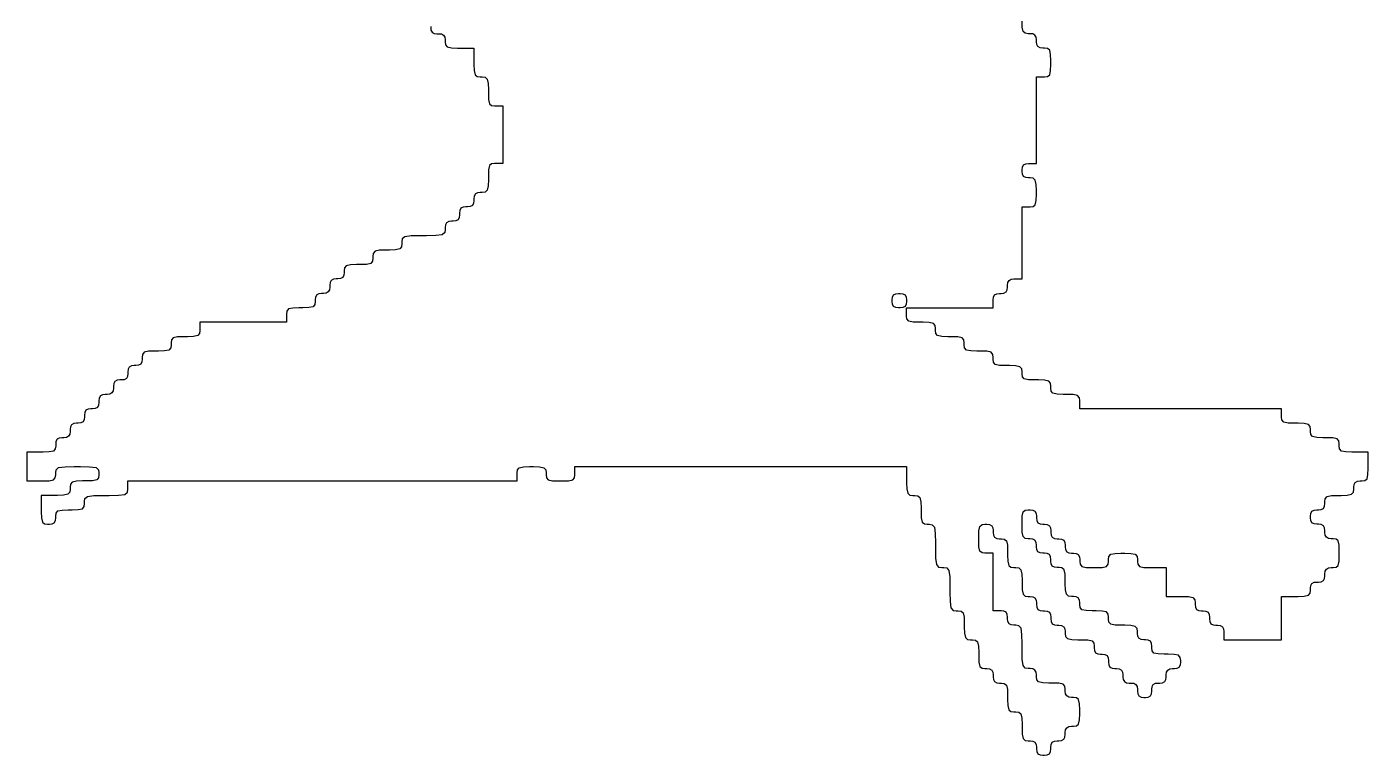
# Model space of a CAD drawing. Extents: x 0 to 164, y 0 to 178.
# Drawn here: x 0 to 164, y 0 to 89 of the extents above; entities that cross this region are included whole.
import ezdxf

# ---------------------------------------------------------------- set-up
doc = ezdxf.new("R2010")
doc.units = 0
doc.layers.get('0').update_dxf_attribs({"linetype": 'CONTINUOUS'})

msp = doc.modelspace()

# ---------------------------------------------------------------- linework, layer by layer
at = {"color": 0}
for p, q in [((49.3889, 89.0764), (49.3889, 88.9674)), ((49.3889, 88.9674), (49.4273, 88.6411)), ((49.4273, 88.6411), (49.5653, 88.3708)), ((121.732, 88.984), (121.708, 89.716)), ((121.845, 88.4548), (121.732, 88.984)), ((49.5653, 88.3708), (49.8355, 88.2329)), ((49.8355, 88.2329), (50.1618, 88.1944)), ((50.1618, 88.1944), (50.2708, 88.1944)), ((50.2708, 88.1944), (50.3798, 88.1944)), ((50.3798, 88.1944), (50.7062, 88.156)), ((50.7062, 88.156), (50.9764, 88.0181)), ((50.9764, 88.0181), (51.1143, 87.7478)), ((51.1143, 87.7478), (51.1528, 87.4215)), ((51.1528, 87.4215), (51.1528, 87.3125)), ((51.1528, 87.3125), (51.1528, 87.1926)), ((51.1528, 87.1926), (51.1941, 86.8331)), ((122.109, 88.2371), (121.845, 88.4548)), ((122.469, 88.1944), (122.109, 88.2371)), ((122.59, 88.1944), (122.469, 88.1944)), ((122.699, 88.1944), (122.59, 88.1944)), ((123.026, 88.156), (122.699, 88.1944)), ((123.296, 88.0181), (123.026, 88.156)), ((123.434, 87.7478), (123.296, 88.0181)), ((123.472, 87.4215), (123.434, 87.7478)), ((123.472, 87.3125), (123.472, 87.4215)), ((123.472, 87.2035), (123.472, 87.3125)), ((123.511, 86.8772), (123.472, 87.2035)), ((51.1941, 86.8331), (51.4117, 86.5685)), ((51.4117, 86.5685), (51.9409, 86.4553)), ((51.9409, 86.4553), (52.6729, 86.4306)), ((52.6729, 86.4306), (52.9167, 86.4306)), ((52.9167, 86.4306), (54.6806, 86.4306)), ((54.6806, 86.4306), (54.6806, 84.6667)), ((123.649, 86.6069), (123.511, 86.8772)), ((123.919, 86.469), (123.649, 86.6069)), ((124.245, 86.4306), (123.919, 86.469)), ((124.354, 86.4306), (124.245, 86.4306)), ((124.474, 86.4306), (124.354, 86.4306)), ((124.834, 86.3893), (124.474, 86.4306)), ((125.098, 86.1716), (124.834, 86.3893)), ((125.211, 85.6425), (125.098, 86.1716)), ((125.236, 84.9104), (125.211, 85.6425)), ((54.6806, 84.6667), (54.6806, 84.4243)), ((54.6806, 84.4243), (54.7038, 83.6923)), ((54.7038, 83.6923), (54.8171, 83.1631)), ((125.098, 83.1631), (125.211, 83.6923)), ((125.211, 83.6923), (125.236, 84.4243)), ((125.236, 84.6667), (125.236, 84.9104)), ((125.236, 84.4243), (125.236, 84.6667)), ((54.8171, 83.1631), (55.0817, 82.9455)), ((55.0817, 82.9455), (55.4411, 82.9028)), ((55.4411, 82.9028), (55.5625, 82.9028)), ((55.5625, 82.9028), (55.6824, 82.9028)), ((55.6824, 82.9028), (56.0419, 82.8615)), ((56.0419, 82.8615), (56.3065, 82.6438)), ((56.3065, 82.6438), (56.4197, 82.1147)), ((56.4197, 82.1147), (56.4444, 81.3827)), ((123.472, 72.3194), (123.472, 82.9028)), ((123.472, 82.9028), (124.354, 82.9028)), ((124.354, 82.9028), (124.474, 82.9028)), ((124.474, 82.9028), (124.834, 82.9455)), ((124.834, 82.9455), (125.098, 83.1631)), ((56.4444, 81.3827), (56.4444, 81.1389)), ((56.4444, 81.1389), (56.4444, 80.8965)), ((56.4444, 80.8965), (56.4677, 80.1645)), ((56.4677, 80.1645), (56.581, 79.6354)), ((56.581, 79.6354), (56.8456, 79.4177)), ((56.8456, 79.4177), (57.205, 79.375)), ((57.205, 79.375), (57.3264, 79.375)), ((57.3264, 79.375), (58.2083, 79.375)), ((58.2083, 79.375), (58.2083, 72.3194)), ((56.8456, 72.2782), (56.581, 72.0605)), ((57.205, 72.3194), (56.8456, 72.2782)), ((57.3264, 72.3194), (57.205, 72.3194)), ((58.2083, 72.3194), (57.3264, 72.3194)), ((121.885, 72.1431), (122.155, 72.281)), ((122.155, 72.281), (122.481, 72.3194)), ((122.481, 72.3194), (122.59, 72.3194)), ((122.59, 72.3194), (123.472, 72.3194)), ((56.4677, 71.5313), (56.4444, 70.7993)), ((56.4444, 70.7993), (56.4444, 70.5556)), ((56.4444, 70.5556), (56.4444, 70.3132)), ((56.581, 72.0605), (56.4677, 71.5313)), ((121.708, 71.5465), (121.747, 71.8728)), ((121.708, 71.4375), (121.708, 71.5465)), ((121.708, 71.3285), (121.708, 71.4375)), ((121.747, 71.0022), (121.708, 71.3285)), ((121.747, 71.8728), (121.885, 72.1431)), ((121.885, 70.7319), (121.747, 71.0022)), ((122.155, 70.594), (121.885, 70.7319)), ((122.481, 70.5556), (122.155, 70.594)), ((122.59, 70.5556), (122.481, 70.5556)), ((122.71, 70.5556), (122.59, 70.5556)), ((123.07, 70.5143), (122.71, 70.5556)), ((56.3065, 69.052), (56.0419, 68.8344)), ((56.4197, 69.5812), (56.3065, 69.052)), ((56.4444, 70.3132), (56.4197, 69.5812)), ((123.334, 70.2966), (123.07, 70.5143)), ((123.448, 69.7675), (123.334, 70.2966)), ((123.472, 69.0354), (123.448, 69.7675)), ((123.472, 68.7917), (123.472, 69.0354)), ((54.6421, 67.4744), (54.5042, 67.2042)), ((54.6806, 67.8007), (54.6421, 67.4744)), ((54.719, 68.345), (54.6806, 68.0187)), ((54.6806, 68.0187), (54.6806, 67.9097)), ((54.6806, 67.9097), (54.6806, 67.8007)), ((54.8569, 68.6153), (54.719, 68.345)), ((55.1272, 68.7532), (54.8569, 68.6153)), ((55.4535, 68.7917), (55.1272, 68.7532)), ((55.5625, 68.7917), (55.4535, 68.7917)), ((55.6824, 68.7917), (55.5625, 68.7917)), ((56.0419, 68.8344), (55.6824, 68.7917)), ((123.07, 67.0705), (123.334, 67.2881)), ((123.334, 67.2881), (123.448, 67.8173)), ((123.448, 67.8173), (123.472, 68.5493)), ((123.472, 68.5493), (123.472, 68.7917)), ((52.8782, 65.7105), (52.7403, 65.4403)), ((52.9167, 66.0368), (52.8782, 65.7105)), ((52.9551, 66.5812), (52.9167, 66.2548)), ((52.9167, 66.2548), (52.9167, 66.1458)), ((52.9167, 66.1458), (52.9167, 66.0368)), ((53.0931, 66.8514), (52.9551, 66.5812)), ((53.3633, 66.9893), (53.0931, 66.8514)), ((53.6896, 67.0278), (53.3633, 66.9893)), ((53.7986, 67.0278), (53.6896, 67.0278)), ((53.9076, 67.0278), (53.7986, 67.0278)), ((54.2339, 67.0662), (53.9076, 67.0278)), ((54.5042, 67.2042), (54.2339, 67.0662)), ((121.708, 58.2083), (121.708, 67.0278)), ((121.708, 67.0278), (122.59, 67.0278)), ((122.59, 67.0278), (122.71, 67.0278)), ((122.71, 67.0278), (123.07, 67.0705)), ((51.1528, 64.2592), (51.1006, 63.8874)), ((51.1912, 64.8173), (51.1528, 64.491)), ((51.1528, 64.491), (51.1528, 64.3819)), ((51.1528, 64.3819), (51.1528, 64.2592)), ((51.3292, 65.0875), (51.1912, 64.8173)), ((51.5994, 65.2254), (51.3292, 65.0875)), ((51.9257, 65.2639), (51.5994, 65.2254)), ((52.0347, 65.2639), (51.9257, 65.2639)), ((52.1437, 65.2639), (52.0347, 65.2639)), ((52.47, 65.3023), (52.1437, 65.2639)), ((52.7403, 65.4403), (52.47, 65.3023)), ((45.8611, 62.4981), (45.8184, 62.1386)), ((45.9123, 63.1141), (45.8611, 62.7422)), ((45.8611, 62.7422), (45.8611, 62.6181)), ((45.8611, 62.6181), (45.8611, 62.4981)), ((46.2181, 63.3772), (45.9123, 63.1141)), ((47.0062, 63.482), (46.2181, 63.3772)), ((48.1309, 63.5), (47.0062, 63.482)), ((48.5069, 63.5), (48.1309, 63.5)), ((48.8819, 63.5), (48.5069, 63.5)), ((50.0063, 63.5194), (48.8819, 63.5)), ((50.7944, 63.6242), (50.0063, 63.5194)), ((51.1006, 63.8874), (50.7944, 63.6242)), ((42.3333, 60.7342), (42.2906, 60.3747)), ((42.3746, 61.335), (42.3333, 60.9755)), ((42.3333, 60.9755), (42.3333, 60.8542)), ((42.3333, 60.8542), (42.3333, 60.7342)), ((42.5923, 61.5996), (42.3746, 61.335)), ((43.1214, 61.7128), (42.5923, 61.5996)), ((43.8535, 61.7361), (43.1214, 61.7128)), ((44.0972, 61.7361), (43.8535, 61.7361)), ((44.3399, 61.7361), (44.0972, 61.7361)), ((45.0716, 61.7608), (44.3399, 61.7361)), ((45.6008, 61.874), (45.0716, 61.7608)), ((45.8184, 62.1386), (45.6008, 61.874)), ((38.8468, 59.5711), (38.8056, 59.2116)), ((38.8056, 59.2116), (38.8056, 59.0903)), ((38.8056, 59.0903), (38.8056, 58.9813)), ((39.0645, 59.8357), (38.8468, 59.5711)), ((39.5937, 59.9489), (39.0645, 59.8357)), ((40.3257, 59.9722), (39.5937, 59.9489)), ((40.5694, 59.9722), (40.3257, 59.9722)), ((40.8122, 59.9722), (40.5694, 59.9722)), ((41.5438, 59.9969), (40.8122, 59.9722)), ((42.073, 60.1102), (41.5438, 59.9969)), ((42.2906, 60.3747), (42.073, 60.1102)), ((37.0801, 57.7617), (37.0417, 57.4354)), ((37.0417, 57.4354), (37.0417, 57.3264)), ((37.2181, 58.0319), (37.0801, 57.7617)), ((37.4883, 58.1699), (37.2181, 58.0319)), ((37.8146, 58.2083), (37.4883, 58.1699)), ((37.9236, 58.2083), (37.8146, 58.2083)), ((38.0326, 58.2083), (37.9236, 58.2083)), ((38.3589, 58.2468), (38.0326, 58.2083)), ((38.6292, 58.3847), (38.3589, 58.2468)), ((38.7671, 58.655), (38.6292, 58.3847)), ((38.8056, 58.9813), (38.7671, 58.655)), ((119.944, 57.4354), (119.983, 57.7617)), ((119.944, 57.3264), (119.944, 57.4354)), ((119.983, 57.7617), (120.121, 58.0319)), ((120.121, 58.0319), (120.391, 58.1699)), ((120.391, 58.1699), (120.717, 58.2083)), ((120.717, 58.2083), (120.826, 58.2083)), ((120.826, 58.2083), (121.708, 58.2083)), ((35.3162, 55.9978), (35.2778, 55.6715)), ((35.4542, 56.2681), (35.3162, 55.9978)), ((35.7244, 56.406), (35.4542, 56.2681)), ((36.0507, 56.4444), (35.7244, 56.406)), ((36.1597, 56.4444), (36.0507, 56.4444)), ((36.2687, 56.4444), (36.1597, 56.4444)), ((36.5951, 56.4829), (36.2687, 56.4444)), ((36.8653, 56.6208), (36.5951, 56.4829)), ((37.0032, 56.8911), (36.8653, 56.6208)), ((37.0417, 57.2174), (37.0032, 56.8911)), ((37.0417, 57.3264), (37.0417, 57.2174)), ((105.833, 55.6715), (105.872, 55.9978)), ((105.872, 55.9978), (106.01, 56.2681)), ((106.01, 56.2681), (106.28, 56.406)), ((106.28, 56.406), (106.606, 56.4444)), ((106.606, 56.4444), (106.715, 56.4444)), ((106.715, 56.4444), (106.824, 56.4444)), ((106.824, 56.4444), (107.151, 56.406)), ((107.151, 56.406), (107.421, 56.2681)), ((107.421, 56.2681), (107.559, 55.9978)), ((107.559, 55.9978), (107.597, 55.6715)), ((118.181, 55.6715), (118.219, 55.9978)), ((118.219, 55.9978), (118.357, 56.2681)), ((118.357, 56.2681), (118.627, 56.406)), ((118.627, 56.406), (118.953, 56.4444)), ((118.953, 56.4444), (119.063, 56.4444)), ((119.063, 56.4444), (119.172, 56.4444)), ((119.172, 56.4444), (119.498, 56.4829)), ((119.498, 56.4829), (119.768, 56.6208)), ((119.768, 56.6208), (119.906, 56.8911)), ((119.906, 56.8911), (119.944, 57.2174)), ((119.944, 57.2174), (119.944, 57.3264)), ((31.7913, 54.2794), (31.75, 53.92)), ((32.0091, 54.544), (31.7913, 54.2794)), ((32.5382, 54.6573), (32.0091, 54.544)), ((33.27, 54.6806), (32.5382, 54.6573)), ((33.5139, 54.6806), (33.27, 54.6806)), ((33.7564, 54.6806), (33.5139, 54.6806)), ((34.4882, 54.7053), (33.7564, 54.6806)), ((35.0173, 54.8185), (34.4882, 54.7053)), ((35.2351, 55.0831), (35.0173, 54.8185)), ((35.2778, 55.4426), (35.2351, 55.0831)), ((35.2778, 55.6715), (35.2778, 55.5625)), ((35.2778, 55.5625), (35.2778, 55.4426)), ((105.833, 55.5625), (105.833, 55.6715)), ((105.833, 55.4535), (105.833, 55.5625)), ((105.872, 55.1272), (105.833, 55.4535)), ((106.01, 54.8569), (105.872, 55.1272)), ((106.28, 54.719), (106.01, 54.8569)), ((106.606, 54.6806), (106.28, 54.719)), ((106.715, 54.6806), (106.606, 54.6806)), ((106.824, 54.6806), (106.715, 54.6806)), ((107.151, 54.719), (106.824, 54.6806)), ((107.421, 54.8569), (107.151, 54.719)), ((107.559, 55.1272), (107.421, 54.8569)), ((107.597, 55.4535), (107.559, 55.1272)), ((107.597, 55.6715), (107.597, 55.5625)), ((107.597, 55.5625), (107.597, 55.4535)), ((107.597, 53.7986), (107.597, 54.6806)), ((107.597, 54.6806), (118.181, 54.6806)), ((118.181, 55.5625), (118.181, 55.6715)), ((118.181, 54.6806), (118.181, 55.5625)), ((31.75, 52.9167), (21.1667, 52.9167)), ((21.1667, 52.9167), (21.1667, 52.0347)), ((31.75, 53.92), (31.75, 53.7986)), ((31.75, 53.7986), (31.75, 52.9167)), ((107.597, 53.6787), (107.597, 53.7986)), ((107.638, 53.3192), (107.597, 53.6787)), ((107.856, 53.0546), (107.638, 53.3192)), ((108.385, 52.9414), (107.856, 53.0546)), ((109.117, 52.9167), (108.385, 52.9414)), ((109.361, 52.9167), (109.117, 52.9167)), ((109.604, 52.9167), (109.361, 52.9167)), ((110.335, 52.8934), (109.604, 52.9167)), ((110.865, 52.7801), (110.335, 52.8934)), ((111.082, 52.5156), (110.865, 52.7801)), ((111.125, 52.1561), (111.082, 52.5156)), ((17.898, 51.0163), (17.6802, 50.7517)), ((18.4271, 51.1295), (17.898, 51.0163)), ((19.1589, 51.1528), (18.4271, 51.1295)), ((19.4028, 51.1528), (19.1589, 51.1528)), ((19.6453, 51.1528), (19.4028, 51.1528)), ((20.377, 51.1775), (19.6453, 51.1528)), ((20.9062, 51.2907), (20.377, 51.1775)), ((21.1239, 51.5553), (20.9062, 51.2907)), ((21.1667, 51.9148), (21.1239, 51.5553)), ((21.1667, 52.0347), (21.1667, 51.9148)), ((111.125, 52.0347), (111.125, 52.1561)), ((111.125, 51.9148), (111.125, 52.0347)), ((111.166, 51.5553), (111.125, 51.9148)), ((111.384, 51.2907), (111.166, 51.5553)), ((111.913, 51.1775), (111.384, 51.2907)), ((112.645, 51.1528), (111.913, 51.1775)), ((112.889, 51.1528), (112.645, 51.1528)), ((113.132, 51.1528), (112.889, 51.1528)), ((113.863, 51.1295), (113.132, 51.1528)), ((114.392, 51.0163), (113.863, 51.1295)), ((114.61, 50.7517), (114.392, 51.0163)), ((14.3702, 49.2524), (14.1525, 48.9878)), ((14.8994, 49.3656), (14.3702, 49.2524)), ((15.6311, 49.3889), (14.8994, 49.3656)), ((15.875, 49.3889), (15.6311, 49.3889)), ((16.1175, 49.3889), (15.875, 49.3889)), ((16.8493, 49.4136), (16.1175, 49.3889)), ((17.3784, 49.5268), (16.8493, 49.4136)), ((17.5962, 49.7914), (17.3784, 49.5268)), ((17.6389, 50.1509), (17.5962, 49.7914)), ((17.6802, 50.7517), (17.6389, 50.3922)), ((17.6389, 50.3922), (17.6389, 50.2708)), ((17.6389, 50.2708), (17.6389, 50.1509)), ((114.653, 50.3922), (114.61, 50.7517)), ((114.653, 50.2708), (114.653, 50.3922)), ((114.653, 50.1509), (114.653, 50.2708)), ((114.694, 49.7914), (114.653, 50.1509)), ((114.912, 49.5268), (114.694, 49.7914)), ((115.441, 49.4136), (114.912, 49.5268)), ((116.173, 49.3889), (115.441, 49.4136)), ((116.417, 49.3889), (116.173, 49.3889)), ((116.659, 49.3889), (116.417, 49.3889)), ((117.391, 49.3656), (116.659, 49.3889)), ((117.92, 49.2524), (117.391, 49.3656)), ((118.138, 48.9878), (117.92, 49.2524)), ((12.7937, 47.5865), (12.5236, 47.4486)), ((13.1203, 47.625), (12.7937, 47.5865)), ((13.2292, 47.625), (13.1203, 47.625)), ((13.338, 47.625), (13.2292, 47.625)), ((13.6646, 47.6635), (13.338, 47.625)), ((13.9347, 47.8014), (13.6646, 47.6635)), ((14.0725, 48.0716), (13.9347, 47.8014)), ((14.1111, 48.3979), (14.0725, 48.0716)), ((14.1525, 48.9878), (14.1111, 48.6283)), ((14.1111, 48.6283), (14.1111, 48.5069)), ((14.1111, 48.5069), (14.1111, 48.3979)), ((118.181, 48.6283), (118.138, 48.9878)), ((118.181, 48.5069), (118.181, 48.6283)), ((118.181, 48.387), (118.181, 48.5069)), ((118.222, 48.0275), (118.181, 48.387)), ((118.439, 47.7629), (118.222, 48.0275)), ((118.969, 47.6497), (118.439, 47.7629)), ((119.701, 47.625), (118.969, 47.6497)), ((119.944, 47.625), (119.701, 47.625)), ((120.187, 47.625), (119.944, 47.625)), ((120.919, 47.6017), (120.187, 47.625)), ((121.448, 47.4885), (120.919, 47.6017)), ((12.1708, 46.0375), (11.9007, 45.8996)), ((12.3086, 46.3077), (12.1708, 46.0375)), ((12.3472, 46.634), (12.3086, 46.3077)), ((12.3858, 47.1784), (12.3472, 46.8521)), ((12.3472, 46.8521), (12.3472, 46.7431)), ((12.3472, 46.7431), (12.3472, 46.634)), ((12.5236, 47.4486), (12.3858, 47.1784)), ((121.666, 47.2239), (121.448, 47.4885)), ((121.708, 46.8644), (121.666, 47.2239)), ((121.708, 46.7431), (121.708, 46.8644)), ((121.708, 46.6231), (121.708, 46.7431)), ((121.75, 46.2636), (121.708, 46.6231)), ((121.967, 45.999), (121.75, 46.2636)), ((122.496, 45.8858), (121.967, 45.999)), ((10.5447, 44.5438), (10.4069, 44.2736)), ((10.5833, 44.8702), (10.5447, 44.5438)), ((10.6219, 45.4145), (10.5833, 45.0882)), ((10.5833, 45.0882), (10.5833, 44.9792)), ((10.5833, 44.9792), (10.5833, 44.8702)), ((10.7597, 45.6847), (10.6219, 45.4145)), ((11.0298, 45.8227), (10.7597, 45.6847)), ((11.3564, 45.8611), (11.0298, 45.8227)), ((11.4653, 45.8611), (11.3564, 45.8611)), ((11.5741, 45.8611), (11.4653, 45.8611)), ((11.9007, 45.8996), (11.5741, 45.8611)), ((123.228, 45.8611), (122.496, 45.8858)), ((123.472, 45.8611), (123.228, 45.8611)), ((123.715, 45.8611), (123.472, 45.8611)), ((124.447, 45.8378), (123.715, 45.8611)), ((124.976, 45.7246), (124.447, 45.8378)), ((125.193, 45.46), (124.976, 45.7246)), ((125.236, 45.1005), (125.193, 45.46)), ((125.236, 44.9792), (125.236, 45.1005)), ((125.236, 44.8592), (125.236, 44.9792)), ((125.277, 44.4997), (125.236, 44.8592)), ((125.495, 44.2352), (125.277, 44.4997)), ((8.78085, 42.7799), (8.64306, 42.5097)), ((8.81944, 43.1063), (8.78085, 42.7799)), ((8.85804, 43.6506), (8.81944, 43.3243)), ((8.81944, 43.3243), (8.81944, 43.2153)), ((8.81944, 43.2153), (8.81944, 43.1063)), ((8.99583, 43.9208), (8.85804, 43.6506)), ((9.26592, 44.0588), (8.99583, 43.9208)), ((9.59252, 44.0972), (9.26592, 44.0588)), ((9.70139, 44.0972), (9.59252, 44.0972)), ((9.81026, 44.0972), (9.70139, 44.0972)), ((10.1369, 44.1357), (9.81026, 44.0972)), ((10.4069, 44.2736), (10.1369, 44.1357)), ((126.024, 44.1219), (125.495, 44.2352)), ((126.756, 44.0972), (126.024, 44.1219)), ((127, 44.0972), (126.756, 44.0972)), ((127.243, 44.0972), (127, 44.0972)), ((127.974, 44.0739), (127.243, 44.0972)), ((128.504, 43.9607), (127.974, 44.0739)), ((128.721, 43.6961), (128.504, 43.9607)), ((128.764, 43.3366), (128.721, 43.6961)), ((128.764, 43.2153), (128.764, 43.3366)), ((128.764, 42.3333), (128.764, 43.2153)), ((7.01696, 41.0161), (6.87917, 40.7458)), ((7.05556, 41.3424), (7.01696, 41.0161)), ((7.09415, 41.8867), (7.05556, 41.5604)), ((7.05556, 41.5604), (7.05556, 41.4514)), ((7.05556, 41.4514), (7.05556, 41.3424)), ((7.23194, 42.1569), (7.09415, 41.8867)), ((7.50203, 42.2949), (7.23194, 42.1569)), ((7.82863, 42.3333), (7.50203, 42.2949)), ((7.9375, 42.3333), (7.82863, 42.3333)), ((8.04637, 42.3333), (7.9375, 42.3333)), ((8.37297, 42.3718), (8.04637, 42.3333)), ((8.64306, 42.5097), (8.37297, 42.3718)), ((153.458, 42.3333), (128.764, 42.3333)), ((153.458, 41.4514), (153.458, 42.3333)), ((153.458, 41.3314), (153.458, 41.4514)), ((153.5, 40.972), (153.458, 41.3314)), ((5.29167, 39.5785), (5.25307, 39.2522)), ((5.33026, 40.1228), (5.29167, 39.7965)), ((5.29167, 39.7965), (5.29167, 39.6875)), ((5.29167, 39.6875), (5.29167, 39.5785)), ((5.46806, 40.3931), (5.33026, 40.1228)), ((5.73814, 40.531), (5.46806, 40.3931)), ((6.06474, 40.5694), (5.73814, 40.531)), ((6.17361, 40.5694), (6.06474, 40.5694)), ((6.28248, 40.5694), (6.17361, 40.5694)), ((6.60908, 40.6079), (6.28248, 40.5694)), ((6.87917, 40.7458), (6.60908, 40.6079)), ((153.717, 40.7074), (153.5, 40.972)), ((154.246, 40.5941), (153.717, 40.7074)), ((154.978, 40.5694), (154.246, 40.5941)), ((155.222, 40.5694), (154.978, 40.5694)), ((155.465, 40.5694), (155.222, 40.5694)), ((156.197, 40.5462), (155.465, 40.5694)), ((156.726, 40.4329), (156.197, 40.5462)), ((156.943, 40.1683), (156.726, 40.4329)), ((156.986, 39.8089), (156.943, 40.1683)), ((156.986, 39.6875), (156.986, 39.8089)), ((156.986, 39.5676), (156.986, 39.6875)), ((157.027, 39.2081), (156.986, 39.5676)), ((3.52778, 37.8037), (3.48506, 37.4442)), ((3.56637, 38.3589), (3.52778, 38.0326)), ((3.52778, 38.0326), (3.52778, 37.9236)), ((3.52778, 37.9236), (3.52778, 37.8037)), ((3.70417, 38.6292), (3.56637, 38.3589)), ((3.97425, 38.7671), (3.70417, 38.6292)), ((4.30085, 38.8056), (3.97425, 38.7671)), ((4.40972, 38.8056), (4.30085, 38.8056)), ((4.51859, 38.8056), (4.40972, 38.8056)), ((4.84519, 38.844), (4.51859, 38.8056)), ((5.11528, 38.9819), (4.84519, 38.844)), ((5.25307, 39.2522), (5.11528, 38.9819)), ((157.245, 38.9435), (157.027, 39.2081)), ((157.774, 38.8303), (157.245, 38.9435)), ((158.506, 38.8056), (157.774, 38.8303)), ((158.75, 38.8056), (158.506, 38.8056)), ((158.993, 38.8056), (158.75, 38.8056)), ((159.724, 38.7823), (158.993, 38.8056)), ((160.254, 38.669), (159.724, 38.7823)), ((160.471, 38.4044), (160.254, 38.669)), ((160.514, 38.045), (160.471, 38.4044)), ((160.514, 37.9236), (160.514, 38.045)), ((160.514, 37.8037), (160.514, 37.9236)), ((160.555, 37.4442), (160.514, 37.8037)), ((1.76389, 37.0417), (0, 37.0417)), ((0, 37.0417), (0, 33.5139)), ((2.00642, 37.0417), (1.76389, 37.0417)), ((2.73816, 37.0664), (2.00642, 37.0417)), ((3.26733, 37.1796), (2.73816, 37.0664)), ((3.48506, 37.4442), (3.26733, 37.1796)), ((160.773, 37.1796), (160.555, 37.4442)), ((161.302, 37.0664), (160.773, 37.1796)), ((162.034, 37.0417), (161.302, 37.0664)), ((162.278, 37.0417), (162.034, 37.0417)), ((164.042, 37.0417), (162.278, 37.0417)), ((164.042, 35.2778), (164.042, 37.0417)), ((3.52778, 34.5199), (3.57875, 34.8919)), ((3.52778, 34.3958), (3.52778, 34.5199)), ((3.57875, 34.8919), (3.88468, 35.1551)), ((3.88468, 35.1551), (4.67293, 35.2599)), ((4.67293, 35.2599), (5.79741, 35.2778)), ((5.79741, 35.2778), (6.17361, 35.2778)), ((6.17361, 35.2778), (6.54844, 35.2778)), ((6.54844, 35.2778), (7.67292, 35.2599)), ((7.67292, 35.2599), (8.46116, 35.1551)), ((8.46116, 35.1551), (8.76709, 34.8919)), ((8.76709, 34.8919), (8.81944, 34.5199)), ((8.81944, 34.5199), (8.81944, 34.3958)), ((59.9722, 34.5171), (60.0135, 34.8768)), ((59.9722, 34.3958), (59.9722, 34.5171)), ((60.0135, 34.8768), (60.2312, 35.1414)), ((60.2312, 35.1414), (60.7603, 35.2544)), ((60.7603, 35.2544), (61.4923, 35.2778)), ((61.4923, 35.2778), (61.7361, 35.2778)), ((61.7361, 35.2778), (61.9788, 35.2778)), ((61.9788, 35.2778), (62.7105, 35.2544)), ((62.7105, 35.2544), (63.2396, 35.1414)), ((63.2396, 35.1414), (63.4573, 34.8768)), ((63.4573, 34.8768), (63.5, 34.5171)), ((63.5, 34.5171), (63.5, 34.3958)), ((67.0278, 34.3958), (67.0278, 35.2778)), ((67.0278, 35.2778), (107.597, 35.2778)), ((107.597, 35.2778), (107.597, 33.5139)), ((164.017, 34.3035), (164.042, 35.0352)), ((164.042, 35.0352), (164.042, 35.2778)), ((0, 33.5139), (1.76389, 33.5139)), ((1.76389, 33.5139), (2.00642, 33.5139)), ((2.00642, 33.5139), (2.73816, 33.5387)), ((2.73816, 33.5387), (3.26733, 33.6517)), ((3.26733, 33.6517), (3.48506, 33.9163)), ((3.48506, 33.9163), (3.52778, 34.276)), ((3.52778, 34.276), (3.52778, 34.3958)), ((5.33301, 33.1129), (5.29167, 32.7532)), ((5.55075, 33.3775), (5.33301, 33.1129)), ((6.07991, 33.4905), (5.55075, 33.3775)), ((6.81164, 33.5139), (6.07991, 33.4905)), ((7.05556, 33.5139), (6.81164, 33.5139)), ((7.29809, 33.5139), (7.05556, 33.5139)), ((8.02982, 33.5387), (7.29809, 33.5139)), ((8.55899, 33.6517), (8.02982, 33.5387)), ((8.77672, 33.9163), (8.55899, 33.6517)), ((8.81944, 34.276), (8.77672, 33.9163)), ((8.81944, 34.3958), (8.81944, 34.276)), ((12.3472, 32.6319), (12.3472, 33.5139)), ((12.3472, 33.5139), (59.9722, 33.5139)), ((59.9722, 33.5139), (59.9722, 34.3958)), ((63.5, 34.3958), (63.5, 34.276)), ((63.5, 34.276), (63.5413, 33.9163)), ((63.5413, 33.9163), (63.7589, 33.6517)), ((63.7589, 33.6517), (64.2881, 33.5387)), ((64.2881, 33.5387), (65.0201, 33.5139)), ((65.0201, 33.5139), (65.2639, 33.5139)), ((65.2639, 33.5139), (65.5066, 33.5139)), ((65.5066, 33.5139), (66.2383, 33.5387)), ((66.2383, 33.5387), (66.7674, 33.6517)), ((66.7674, 33.6517), (66.9851, 33.9163)), ((66.9851, 33.9163), (67.0278, 34.276)), ((67.0278, 34.276), (67.0278, 34.3958)), ((107.597, 33.5139), (107.597, 33.2714)), ((107.597, 33.2714), (107.621, 32.5396)), ((162.278, 32.7408), (162.316, 33.0674)), ((162.316, 33.0674), (162.454, 33.3375)), ((162.454, 33.3375), (162.724, 33.4753)), ((162.724, 33.4753), (163.051, 33.5139)), ((163.051, 33.5139), (163.16, 33.5139)), ((163.16, 33.5139), (163.28, 33.5139)), ((163.28, 33.5139), (163.639, 33.5566)), ((163.639, 33.5566), (163.904, 33.7743)), ((163.904, 33.7743), (164.017, 34.3035)), ((3.52778, 31.75), (1.76389, 31.75)), ((1.76389, 31.75), (1.76389, 29.9861)), ((3.77031, 31.75), (3.52778, 31.75)), ((4.50204, 31.7748), (3.77031, 31.75)), ((5.03121, 31.8878), (4.50204, 31.7748)), ((5.24895, 32.1524), (5.03121, 31.8878)), ((5.29167, 32.5121), (5.24895, 32.1524)), ((5.29167, 32.7532), (5.29167, 32.6319)), ((5.29167, 32.6319), (5.29167, 32.5121)), ((7.05556, 30.9921), (7.10653, 31.3642)), ((7.10653, 31.3642), (7.41246, 31.6273)), ((7.41246, 31.6273), (8.20071, 31.7321)), ((8.20071, 31.7321), (9.32519, 31.75)), ((9.32519, 31.75), (9.70139, 31.75)), ((9.70139, 31.75), (10.0762, 31.75)), ((10.0762, 31.75), (11.2007, 31.7693)), ((11.2007, 31.7693), (11.9889, 31.874)), ((11.9889, 31.874), (12.2949, 32.1372)), ((12.2949, 32.1372), (12.3472, 32.5093)), ((12.3472, 32.5093), (12.3472, 32.6319)), ((107.621, 32.5396), (107.734, 32.0105)), ((107.734, 32.0105), (107.998, 31.7927)), ((107.998, 31.7927), (108.358, 31.75)), ((108.358, 31.75), (108.479, 31.75)), ((108.479, 31.75), (108.599, 31.75)), ((108.599, 31.75), (108.959, 31.7087)), ((108.959, 31.7087), (109.223, 31.4909)), ((109.223, 31.4909), (109.336, 30.9618)), ((158.75, 30.9893), (158.791, 31.349)), ((158.791, 31.349), (159.009, 31.6136)), ((159.009, 31.6136), (159.538, 31.7266)), ((159.538, 31.7266), (160.27, 31.75)), ((160.27, 31.75), (160.514, 31.75)), ((160.514, 31.75), (160.757, 31.75)), ((160.757, 31.75), (161.488, 31.7748)), ((161.488, 31.7748), (162.017, 31.8878)), ((162.017, 31.8878), (162.235, 32.1524)), ((162.235, 32.1524), (162.278, 32.5121)), ((162.278, 32.6319), (162.278, 32.7408)), ((162.278, 32.5121), (162.278, 32.6319)), ((1.76389, 29.9861), (1.76389, 29.7436)), ((1.76389, 29.7436), (1.78732, 29.0118)), ((3.52778, 29.2255), (3.56912, 29.5851)), ((3.56912, 29.5851), (3.78686, 29.8497)), ((3.78686, 29.8497), (4.31602, 29.9627)), ((4.31602, 29.9627), (5.04776, 29.9861)), ((5.04776, 29.9861), (5.29167, 29.9861)), ((5.29167, 29.9861), (5.5342, 29.9861)), ((5.5342, 29.9861), (6.26593, 30.0109)), ((6.26593, 30.0109), (6.7951, 30.1239)), ((6.7951, 30.1239), (7.01283, 30.3885)), ((7.01283, 30.3885), (7.05556, 30.7482)), ((7.05556, 30.8681), (7.05556, 30.9921)), ((7.05556, 30.7482), (7.05556, 30.8681)), ((109.336, 30.9618), (109.361, 30.23)), ((109.361, 30.23), (109.361, 29.9861)), ((109.361, 29.9861), (109.361, 29.7436)), ((109.361, 29.7436), (109.384, 29.0118)), ((121.732, 29.1979), (121.845, 29.727)), ((121.845, 29.727), (122.109, 29.9448)), ((122.109, 29.9448), (122.469, 29.9861)), ((122.469, 29.9861), (122.59, 29.9861)), ((122.59, 29.9861), (122.699, 29.9861)), ((122.699, 29.9861), (123.026, 29.9475)), ((123.026, 29.9475), (123.296, 29.8097)), ((123.296, 29.8097), (123.434, 29.5396)), ((123.434, 29.5396), (123.472, 29.213)), ((156.986, 29.213), (157.025, 29.5396)), ((157.025, 29.5396), (157.163, 29.8097)), ((157.163, 29.8097), (157.433, 29.9475)), ((157.433, 29.9475), (157.759, 29.9861)), ((157.759, 29.9861), (157.868, 29.9861)), ((157.868, 29.9861), (157.977, 29.9861)), ((157.977, 29.9861), (158.303, 30.0247)), ((158.303, 30.0247), (158.574, 30.1625)), ((158.574, 30.1625), (158.712, 30.4326)), ((158.712, 30.4326), (158.75, 30.7592)), ((158.75, 30.8681), (158.75, 30.9893)), ((158.75, 30.7592), (158.75, 30.8681)), ((1.78732, 29.0118), (1.90032, 28.4827)), ((1.90032, 28.4827), (2.1649, 28.2649)), ((2.1649, 28.2649), (2.52457, 28.2222)), ((2.52457, 28.2222), (2.64583, 28.2222)), ((2.64583, 28.2222), (2.7547, 28.2222)), ((2.7547, 28.2222), (3.0813, 28.2608)), ((3.0813, 28.2608), (3.35139, 28.3986)), ((3.35139, 28.3986), (3.48919, 28.6687)), ((3.48919, 28.6687), (3.52778, 28.9953)), ((3.52778, 29.1042), (3.52778, 29.2255)), ((3.52778, 28.9953), (3.52778, 29.1042)), ((109.384, 29.0118), (109.498, 28.4827)), ((109.498, 28.4827), (109.762, 28.2649)), ((109.762, 28.2649), (110.122, 28.2222)), ((110.122, 28.2222), (110.243, 28.2222)), ((110.243, 28.2222), (110.366, 28.2222)), ((110.366, 28.2222), (110.738, 28.1712)), ((110.738, 28.1712), (111.001, 27.8653)), ((116.44, 27.434), (116.553, 27.9631)), ((116.553, 27.9631), (116.818, 28.1809)), ((116.818, 28.1809), (117.177, 28.2222)), ((117.177, 28.2222), (117.299, 28.2222)), ((117.299, 28.2222), (117.408, 28.2222)), ((117.408, 28.2222), (117.734, 28.1836)), ((117.734, 28.1836), (118.004, 28.0458)), ((118.004, 28.0458), (118.142, 27.7757)), ((121.708, 28.4661), (121.732, 29.1979)), ((121.708, 28.2222), (121.708, 28.4661)), ((121.708, 27.9797), (121.708, 28.2222)), ((121.732, 27.248), (121.708, 27.9797)), ((123.472, 29.213), (123.472, 29.1042)), ((123.472, 29.1042), (123.472, 28.9953)), ((123.472, 28.9953), (123.511, 28.6687)), ((123.511, 28.6687), (123.649, 28.3986)), ((123.649, 28.3986), (123.919, 28.2608)), ((123.919, 28.2608), (124.245, 28.2222)), ((124.245, 28.2222), (124.354, 28.2222)), ((124.354, 28.2222), (124.463, 28.2222)), ((124.463, 28.2222), (124.789, 28.1836)), ((124.789, 28.1836), (125.06, 28.0458)), ((125.06, 28.0458), (125.198, 27.7757)), ((156.986, 29.1042), (156.986, 29.213)), ((156.986, 28.9953), (156.986, 29.1042)), ((157.025, 28.6687), (156.986, 28.9953)), ((157.163, 28.3986), (157.025, 28.6687)), ((157.433, 28.2608), (157.163, 28.3986)), ((157.759, 28.2222), (157.433, 28.2608)), ((157.868, 28.2222), (157.759, 28.2222)), ((157.977, 28.2222), (157.868, 28.2222)), ((158.303, 28.1836), (157.977, 28.2222)), ((158.574, 28.0458), (158.303, 28.1836)), ((158.712, 27.7757), (158.574, 28.0458)), ((111.001, 27.8653), (111.106, 27.0771)), ((111.106, 27.0771), (111.125, 25.9526)), ((116.417, 26.7022), (116.44, 27.434)), ((116.417, 26.4583), (116.417, 26.7022)), ((116.417, 26.2158), (116.417, 26.4583)), ((118.142, 27.7757), (118.181, 27.4491)), ((118.181, 27.4491), (118.181, 27.3403)), ((118.181, 27.3403), (118.181, 27.2314)), ((118.181, 27.2314), (118.219, 26.9048)), ((118.219, 26.9048), (118.357, 26.6347)), ((118.357, 26.6347), (118.627, 26.4969)), ((118.627, 26.4969), (118.953, 26.4583)), ((118.953, 26.4583), (119.063, 26.4583)), ((119.063, 26.4583), (119.182, 26.4583)), ((119.182, 26.4583), (119.542, 26.417)), ((119.542, 26.417), (119.807, 26.1993)), ((121.845, 26.7188), (121.732, 27.248)), ((122.109, 26.5011), (121.845, 26.7188)), ((122.469, 26.4583), (122.109, 26.5011)), ((122.59, 26.4583), (122.469, 26.4583)), ((122.699, 26.4583), (122.59, 26.4583)), ((123.026, 26.4197), (122.699, 26.4583)), ((123.296, 26.2819), (123.026, 26.4197)), ((123.434, 26.0119), (123.296, 26.2819)), ((125.198, 27.7757), (125.236, 27.4491)), ((125.236, 27.4491), (125.236, 27.3403)), ((125.236, 27.3403), (125.236, 27.2314)), ((125.236, 27.2314), (125.275, 26.9048)), ((125.275, 26.9048), (125.413, 26.6347)), ((125.413, 26.6347), (125.683, 26.4969)), ((125.683, 26.4969), (126.009, 26.4583)), ((126.009, 26.4583), (126.118, 26.4583)), ((126.118, 26.4583), (126.227, 26.4583)), ((126.227, 26.4583), (126.553, 26.4197)), ((126.553, 26.4197), (126.824, 26.2819)), ((126.824, 26.2819), (126.962, 26.0119)), ((158.75, 27.4491), (158.712, 27.7757)), ((158.75, 27.3403), (158.75, 27.4491)), ((158.75, 27.2314), (158.75, 27.3403)), ((158.788, 26.9048), (158.75, 27.2314)), ((158.926, 26.6347), (158.788, 26.9048)), ((159.197, 26.4969), (158.926, 26.6347)), ((159.523, 26.4583), (159.197, 26.4969)), ((159.632, 26.4583), (159.523, 26.4583)), ((159.752, 26.4583), (159.632, 26.4583)), ((160.111, 26.417), (159.752, 26.4583)), ((160.376, 26.1993), (160.111, 26.417)), ((111.125, 25.9526), (111.125, 25.5764)), ((111.125, 25.5764), (111.125, 25.2016)), ((111.125, 25.2016), (111.143, 24.0771)), ((116.44, 25.4841), (116.417, 26.2158)), ((116.553, 24.9549), (116.44, 25.4841)), ((116.818, 24.7372), (116.553, 24.9549)), ((117.177, 24.6944), (116.818, 24.7372)), ((117.299, 24.6944), (117.177, 24.6944)), ((118.181, 24.6944), (117.299, 24.6944)), ((118.181, 17.6389), (118.181, 24.6944)), ((119.807, 26.1993), (119.92, 25.6701)), ((119.92, 25.6701), (119.944, 24.9384)), ((119.944, 24.9384), (119.944, 24.6944)), ((119.944, 24.6944), (119.944, 24.4519)), ((123.472, 25.6853), (123.434, 26.0119)), ((123.472, 25.5764), (123.472, 25.6853)), ((123.472, 25.4675), (123.472, 25.5764)), ((123.511, 25.1409), (123.472, 25.4675)), ((123.649, 24.8708), (123.511, 25.1409)), ((123.919, 24.733), (123.649, 24.8708)), ((124.245, 24.6944), (123.919, 24.733)), ((124.354, 24.6944), (124.245, 24.6944)), ((124.463, 24.6944), (124.354, 24.6944)), ((124.789, 24.6559), (124.463, 24.6944)), ((125.06, 24.5181), (124.789, 24.6559)), ((126.962, 26.0119), (127, 25.6853)), ((127, 25.6853), (127, 25.5764)), ((127, 25.5764), (127, 25.4675)), ((127, 25.4675), (127.038, 25.1409)), ((127.038, 25.1409), (127.176, 24.8708)), ((127.176, 24.8708), (127.447, 24.733)), ((127.447, 24.733), (127.773, 24.6944)), ((127.773, 24.6944), (127.882, 24.6944)), ((127.882, 24.6944), (127.991, 24.6944)), ((127.991, 24.6944), (128.317, 24.6559)), ((128.317, 24.6559), (128.588, 24.5181)), ((132.551, 24.558), (133.08, 24.671)), ((133.08, 24.671), (133.812, 24.6944)), ((133.812, 24.6944), (134.056, 24.6944)), ((134.056, 24.6944), (134.298, 24.6944)), ((134.298, 24.6944), (135.03, 24.671)), ((135.03, 24.671), (135.559, 24.558)), ((160.489, 25.6701), (160.376, 26.1993)), ((160.514, 24.9384), (160.489, 25.6701)), ((160.514, 24.6944), (160.514, 24.9384)), ((160.514, 24.4519), (160.514, 24.6944)), ((111.143, 24.0771), (111.248, 23.2888)), ((111.248, 23.2888), (111.511, 22.9829)), ((111.511, 22.9829), (111.883, 22.9306)), ((119.944, 24.4519), (119.968, 23.7202)), ((119.968, 23.7202), (120.081, 23.191)), ((120.081, 23.191), (120.346, 22.9733)), ((120.346, 22.9733), (120.705, 22.9306)), ((125.198, 24.248), (125.06, 24.5181)), ((125.236, 23.9214), (125.198, 24.248)), ((125.236, 23.8125), (125.236, 23.9214)), ((125.236, 23.7036), (125.236, 23.8125)), ((125.275, 23.377), (125.236, 23.7036)), ((125.413, 23.1069), (125.275, 23.377)), ((125.683, 22.9691), (125.413, 23.1069)), ((126.009, 22.9306), (125.683, 22.9691)), ((128.588, 24.5181), (128.725, 24.248)), ((128.725, 24.248), (128.764, 23.9214)), ((128.764, 23.9214), (128.764, 23.8125)), ((128.764, 23.8125), (128.764, 23.6926)), ((128.764, 23.6926), (128.805, 23.3329)), ((128.805, 23.3329), (129.023, 23.0684)), ((129.023, 23.0684), (129.552, 22.9554)), ((131.502, 22.9554), (132.031, 23.0684)), ((132.031, 23.0684), (132.249, 23.3329)), ((132.249, 23.3329), (132.292, 23.6926)), ((132.292, 23.9338), (132.333, 24.2934)), ((132.292, 23.8125), (132.292, 23.9338)), ((132.292, 23.6926), (132.292, 23.8125)), ((132.333, 24.2934), (132.551, 24.558)), ((135.559, 24.558), (135.777, 24.2934)), ((135.777, 24.2934), (135.819, 23.9338)), ((135.819, 23.9338), (135.819, 23.8125)), ((135.819, 23.8125), (135.819, 23.6926)), ((135.819, 23.6926), (135.861, 23.3329)), ((135.861, 23.3329), (136.078, 23.0684)), ((136.078, 23.0684), (136.608, 22.9554)), ((159.752, 22.9306), (160.111, 22.9733)), ((160.111, 22.9733), (160.376, 23.191)), ((160.376, 23.191), (160.489, 23.7202)), ((160.489, 23.7202), (160.514, 24.4519)), ((111.883, 22.9306), (112.007, 22.9306)), ((112.007, 22.9306), (112.13, 22.9306)), ((112.13, 22.9306), (112.502, 22.8796)), ((112.502, 22.8796), (112.765, 22.5737)), ((112.765, 22.5737), (112.869, 21.7854)), ((112.869, 21.7854), (112.889, 20.6609)), ((120.705, 22.9306), (120.826, 22.9306)), ((120.826, 22.9306), (120.946, 22.9306)), ((120.946, 22.9306), (121.306, 22.8892)), ((121.306, 22.8892), (121.57, 22.6715)), ((121.57, 22.6715), (121.684, 22.1423)), ((121.684, 22.1423), (121.708, 21.4106)), ((121.708, 21.4106), (121.708, 21.1667)), ((126.118, 22.9306), (126.009, 22.9306)), ((126.238, 22.9306), (126.118, 22.9306)), ((126.597, 22.8892), (126.238, 22.9306)), ((126.862, 22.6715), (126.597, 22.8892)), ((126.975, 22.1423), (126.862, 22.6715)), ((127, 21.4106), (126.975, 22.1423)), ((127, 21.1667), (127, 21.4106)), ((129.552, 22.9554), (130.284, 22.9306)), ((130.284, 22.9306), (130.528, 22.9306)), ((130.528, 22.9306), (130.77, 22.9306)), ((130.77, 22.9306), (131.502, 22.9554)), ((136.608, 22.9554), (137.34, 22.9306)), ((137.34, 22.9306), (137.583, 22.9306)), ((137.583, 22.9306), (139.347, 22.9306)), ((139.347, 22.9306), (139.347, 19.4028)), ((158.303, 21.2053), (158.574, 21.3431)), ((158.574, 21.3431), (158.712, 21.6131)), ((158.712, 21.6131), (158.75, 21.9397)), ((158.75, 22.1575), (158.788, 22.4841)), ((158.75, 22.0486), (158.75, 22.1575)), ((158.75, 21.9397), (158.75, 22.0486)), ((158.788, 22.4841), (158.926, 22.7542)), ((158.926, 22.7542), (159.197, 22.892)), ((159.197, 22.892), (159.523, 22.9306)), ((159.523, 22.9306), (159.632, 22.9306)), ((159.632, 22.9306), (159.752, 22.9306)), ((112.889, 20.6609), (112.889, 20.2847)), ((112.889, 20.2847), (112.889, 19.9099)), ((112.889, 19.9099), (112.907, 18.7854)), ((121.708, 21.1667), (121.708, 20.9241)), ((121.708, 20.9241), (121.732, 20.1924)), ((121.732, 20.1924), (121.845, 19.6632)), ((127, 20.9241), (127, 21.1667)), ((127.023, 20.1924), (127, 20.9241)), ((127.137, 19.6632), (127.023, 20.1924)), ((156.726, 19.5406), (156.943, 19.8052)), ((156.943, 19.8052), (156.986, 20.1648)), ((156.986, 20.3936), (157.025, 20.7202)), ((156.986, 20.2847), (156.986, 20.3936)), ((156.986, 20.1648), (156.986, 20.2847)), ((157.025, 20.7202), (157.163, 20.9903)), ((157.163, 20.9903), (157.433, 21.1281)), ((157.433, 21.1281), (157.759, 21.1667)), ((157.759, 21.1667), (157.868, 21.1667)), ((157.868, 21.1667), (157.977, 21.1667)), ((157.977, 21.1667), (158.303, 21.2053)), ((112.907, 18.7854), (113.012, 17.9972)), ((121.845, 19.6632), (122.109, 19.4455)), ((122.109, 19.4455), (122.469, 19.4028)), ((122.469, 19.4028), (122.59, 19.4028)), ((122.59, 19.4028), (122.699, 19.4028)), ((122.699, 19.4028), (123.026, 19.3642)), ((123.026, 19.3642), (123.296, 19.2264)), ((123.296, 19.2264), (123.434, 18.9563)), ((123.434, 18.9563), (123.472, 18.6297)), ((123.472, 18.6297), (123.472, 18.5208)), ((123.472, 18.5208), (123.472, 18.412)), ((123.472, 18.412), (123.511, 18.0854)), ((123.511, 18.0854), (123.649, 17.8153)), ((127.401, 19.4455), (127.137, 19.6632)), ((127.761, 19.4028), (127.401, 19.4455)), ((127.882, 19.4028), (127.761, 19.4028)), ((127.991, 19.4028), (127.882, 19.4028)), ((128.317, 19.3642), (127.991, 19.4028)), ((128.588, 19.2264), (128.317, 19.3642)), ((128.725, 18.9563), (128.588, 19.2264)), ((128.764, 18.6297), (128.725, 18.9563)), ((128.764, 18.5208), (128.764, 18.6297)), ((128.764, 18.401), (128.764, 18.5208)), ((128.805, 18.0413), (128.764, 18.401)), ((139.347, 19.4028), (141.111, 19.4028)), ((141.111, 19.4028), (141.354, 19.4028)), ((141.354, 19.4028), (142.085, 19.3794)), ((142.085, 19.3794), (142.615, 19.2664)), ((142.615, 19.2664), (142.832, 19.0018)), ((142.832, 19.0018), (142.875, 18.6421)), ((142.875, 18.6421), (142.875, 18.5208)), ((142.875, 18.5208), (142.875, 18.412)), ((142.875, 18.412), (142.913, 18.0854)), ((142.913, 18.0854), (143.051, 17.8153)), ((153.458, 14.1111), (153.458, 19.4028)), ((153.458, 19.4028), (155.222, 19.4028)), ((155.222, 19.4028), (155.465, 19.4028)), ((155.465, 19.4028), (156.197, 19.4276)), ((156.197, 19.4276), (156.726, 19.5406)), ((113.012, 17.9972), (113.275, 17.6912)), ((113.275, 17.6912), (113.647, 17.6389)), ((113.647, 17.6389), (113.771, 17.6389)), ((113.771, 17.6389), (113.891, 17.6389)), ((113.891, 17.6389), (114.25, 17.5975)), ((114.25, 17.5975), (114.515, 17.3798)), ((114.515, 17.3798), (114.628, 16.8506)), ((114.628, 16.8506), (114.653, 16.1189)), ((119.063, 17.6389), (118.181, 17.6389)), ((119.172, 17.6389), (119.063, 17.6389)), ((119.498, 17.6003), (119.172, 17.6389)), ((119.768, 17.4625), (119.498, 17.6003)), ((119.906, 17.1924), (119.768, 17.4625)), ((119.944, 16.8658), (119.906, 17.1924)), ((119.944, 16.7569), (119.944, 16.8658)), ((119.944, 16.6481), (119.944, 16.7569)), ((119.983, 16.3215), (119.944, 16.6481)), ((123.649, 17.8153), (123.919, 17.6775)), ((123.919, 17.6775), (124.245, 17.6389)), ((124.245, 17.6389), (124.354, 17.6389)), ((124.354, 17.6389), (124.463, 17.6389)), ((124.463, 17.6389), (124.789, 17.6003)), ((124.789, 17.6003), (125.06, 17.4625)), ((125.06, 17.4625), (125.198, 17.1924)), ((125.198, 17.1924), (125.236, 16.8658)), ((125.236, 16.8658), (125.236, 16.7569)), ((125.236, 16.7569), (125.236, 16.6481)), ((125.236, 16.6481), (125.275, 16.3215)), ((129.023, 17.7767), (128.805, 18.0413)), ((129.552, 17.6637), (129.023, 17.7767)), ((130.284, 17.6389), (129.552, 17.6637)), ((130.528, 17.6389), (130.284, 17.6389)), ((130.77, 17.6389), (130.528, 17.6389)), ((131.502, 17.6155), (130.77, 17.6389)), ((132.031, 17.5025), (131.502, 17.6155)), ((132.249, 17.2379), (132.031, 17.5025)), ((132.292, 16.8782), (132.249, 17.2379)), ((132.292, 16.7569), (132.292, 16.8782)), ((132.292, 16.6371), (132.292, 16.7569)), ((132.333, 16.2774), (132.292, 16.6371)), ((143.051, 17.8153), (143.322, 17.6775)), ((143.322, 17.6775), (143.648, 17.6389)), ((143.648, 17.6389), (143.757, 17.6389)), ((143.757, 17.6389), (143.866, 17.6389)), ((143.866, 17.6389), (144.192, 17.6003)), ((144.192, 17.6003), (144.463, 17.4625)), ((144.463, 17.4625), (144.6, 17.1924)), ((144.6, 17.1924), (144.639, 16.8658)), ((144.639, 16.8658), (144.639, 16.7569)), ((144.639, 16.7569), (144.639, 16.6481)), ((144.639, 16.6481), (144.677, 16.3215)), ((114.653, 16.1189), (114.653, 15.875)), ((114.653, 15.875), (114.653, 15.6325)), ((114.653, 15.6325), (114.676, 14.9007)), ((114.676, 14.9007), (114.789, 14.3716)), ((120.121, 16.0514), (119.983, 16.3215)), ((120.391, 15.9136), (120.121, 16.0514)), ((120.717, 15.875), (120.391, 15.9136)), ((120.826, 15.875), (120.717, 15.875)), ((120.949, 15.875), (120.826, 15.875)), ((121.321, 15.824), (120.949, 15.875)), ((121.584, 15.5181), (121.321, 15.824)), ((121.689, 14.7298), (121.584, 15.5181)), ((125.275, 16.3215), (125.413, 16.0514)), ((125.413, 16.0514), (125.683, 15.9136)), ((125.683, 15.9136), (126.009, 15.875)), ((126.009, 15.875), (126.118, 15.875)), ((126.118, 15.875), (126.227, 15.875)), ((126.227, 15.875), (126.553, 15.8364)), ((126.553, 15.8364), (126.824, 15.6986)), ((126.824, 15.6986), (126.962, 15.4285)), ((126.962, 15.4285), (127, 15.1019)), ((127, 15.1019), (127, 14.9931)), ((127, 14.9931), (127, 14.8732)), ((127, 14.8732), (127.041, 14.5135)), ((132.551, 16.0128), (132.333, 16.2774)), ((133.08, 15.8998), (132.551, 16.0128)), ((133.812, 15.875), (133.08, 15.8998)), ((134.056, 15.875), (133.812, 15.875)), ((134.298, 15.875), (134.056, 15.875)), ((135.03, 15.8516), (134.298, 15.875)), ((135.559, 15.7386), (135.03, 15.8516)), ((135.777, 15.474), (135.559, 15.7386)), ((135.819, 15.1143), (135.777, 15.474)), ((135.819, 14.9931), (135.819, 15.1143)), ((135.819, 14.8842), (135.819, 14.9931)), ((135.858, 14.5576), (135.819, 14.8842)), ((144.677, 16.3215), (144.815, 16.0514)), ((144.815, 16.0514), (145.086, 15.9136)), ((145.086, 15.9136), (145.412, 15.875)), ((145.412, 15.875), (145.521, 15.875)), ((145.521, 15.875), (145.63, 15.875)), ((145.63, 15.875), (145.956, 15.8364)), ((145.956, 15.8364), (146.226, 15.6986)), ((146.226, 15.6986), (146.364, 15.4285)), ((146.364, 15.4285), (146.403, 15.1019)), ((146.403, 15.1019), (146.403, 14.9931)), ((146.403, 14.9931), (146.403, 14.1111)), ((114.789, 14.3716), (115.054, 14.1538)), ((115.054, 14.1538), (115.413, 14.1111)), ((115.413, 14.1111), (115.535, 14.1111)), ((115.535, 14.1111), (115.655, 14.1111)), ((115.655, 14.1111), (116.014, 14.0698)), ((116.014, 14.0698), (116.279, 13.852)), ((116.279, 13.852), (116.392, 13.3229)), ((116.392, 13.3229), (116.417, 12.5911)), ((121.708, 13.6054), (121.689, 14.7298)), ((121.708, 13.2292), (121.708, 13.6054)), ((121.708, 12.8543), (121.708, 13.2292)), ((127.041, 14.5135), (127.259, 14.2489)), ((127.259, 14.2489), (127.788, 14.1359)), ((127.788, 14.1359), (128.52, 14.1111)), ((128.52, 14.1111), (128.764, 14.1111)), ((128.764, 14.1111), (129.007, 14.1111)), ((129.007, 14.1111), (129.738, 14.0877)), ((129.738, 14.0877), (130.267, 13.9747)), ((130.267, 13.9747), (130.485, 13.7101)), ((130.485, 13.7101), (130.528, 13.3505)), ((130.528, 13.3505), (130.528, 13.2292)), ((130.528, 13.2292), (130.528, 13.1203)), ((135.996, 14.2875), (135.858, 14.5576)), ((136.266, 14.1497), (135.996, 14.2875)), ((136.592, 14.1111), (136.266, 14.1497)), ((136.701, 14.1111), (136.592, 14.1111)), ((136.81, 14.1111), (136.701, 14.1111)), ((137.137, 14.0725), (136.81, 14.1111)), ((137.407, 13.9347), (137.137, 14.0725)), ((137.545, 13.6646), (137.407, 13.9347)), ((137.583, 13.338), (137.545, 13.6646)), ((137.583, 13.2292), (137.583, 13.338)), ((137.583, 13.1093), (137.583, 13.2292)), ((146.403, 14.1111), (153.458, 14.1111)), ((116.417, 12.5911), (116.417, 12.3472)), ((116.417, 12.3472), (116.417, 12.1047)), ((116.417, 12.1047), (116.44, 11.373)), ((121.726, 11.7299), (121.708, 12.8543)), ((121.831, 10.9416), (121.726, 11.7299)), ((130.528, 13.1203), (130.566, 12.7937)), ((130.566, 12.7937), (130.704, 12.5236)), ((130.704, 12.5236), (130.974, 12.3858)), ((130.974, 12.3858), (131.301, 12.3472)), ((131.301, 12.3472), (131.41, 12.3472)), ((131.41, 12.3472), (131.519, 12.3472)), ((131.519, 12.3472), (131.845, 12.3086)), ((131.845, 12.3086), (132.115, 12.1708)), ((132.115, 12.1708), (132.253, 11.9007)), ((132.253, 11.9007), (132.292, 11.5741)), ((132.292, 11.5741), (132.292, 11.4653)), ((137.625, 12.7496), (137.583, 13.1093)), ((137.842, 12.485), (137.625, 12.7496)), ((138.371, 12.372), (137.842, 12.485)), ((139.103, 12.3472), (138.371, 12.372)), ((139.347, 12.3472), (139.103, 12.3472)), ((139.59, 12.3472), (139.347, 12.3472)), ((140.322, 12.3238), (139.59, 12.3472)), ((140.851, 12.2108), (140.322, 12.3238)), ((141.068, 11.9462), (140.851, 12.2108)), ((141.111, 11.5866), (141.068, 11.9462)), ((141.111, 11.4653), (141.111, 11.5866)), ((116.44, 11.373), (116.553, 10.8438)), ((116.553, 10.8438), (116.818, 10.6261)), ((116.818, 10.6261), (117.177, 10.5833)), ((117.177, 10.5833), (117.299, 10.5833)), ((117.299, 10.5833), (117.408, 10.5833)), ((117.408, 10.5833), (117.734, 10.5447)), ((117.734, 10.5447), (118.004, 10.4069)), ((118.004, 10.4069), (118.142, 10.1369)), ((118.142, 10.1369), (118.181, 9.81026)), ((122.094, 10.6357), (121.831, 10.9416)), ((122.466, 10.5833), (122.094, 10.6357)), ((122.59, 10.5833), (122.466, 10.5833)), ((122.699, 10.5833), (122.59, 10.5833)), ((123.026, 10.5447), (122.699, 10.5833)), ((123.296, 10.4069), (123.026, 10.5447)), ((123.434, 10.1369), (123.296, 10.4069)), ((123.472, 9.81026), (123.434, 10.1369)), ((132.292, 11.4653), (132.292, 11.3564)), ((132.292, 11.3564), (132.33, 11.0298)), ((132.33, 11.0298), (132.468, 10.7597)), ((132.468, 10.7597), (132.738, 10.6219)), ((132.738, 10.6219), (133.065, 10.5833)), ((133.065, 10.5833), (133.174, 10.5833)), ((133.174, 10.5833), (133.283, 10.5833)), ((133.283, 10.5833), (133.609, 10.5447)), ((133.609, 10.5447), (133.879, 10.4069)), ((133.879, 10.4069), (134.017, 10.1369)), ((134.017, 10.1369), (134.056, 9.81026)), ((139.347, 9.81026), (139.386, 10.1369)), ((139.386, 10.1369), (139.524, 10.4069)), ((139.524, 10.4069), (139.794, 10.5447)), ((139.794, 10.5447), (140.12, 10.5833)), ((140.12, 10.5833), (140.229, 10.5833)), ((140.229, 10.5833), (140.338, 10.5833)), ((140.338, 10.5833), (140.664, 10.6219)), ((140.664, 10.6219), (140.935, 10.7597)), ((140.935, 10.7597), (141.073, 11.0298)), ((141.073, 11.0298), (141.111, 11.3564)), ((141.111, 11.3564), (141.111, 11.4653)), ((118.181, 9.81026), (118.181, 9.70139)), ((118.181, 9.70139), (118.181, 9.59252)), ((118.181, 9.59252), (118.219, 9.26592)), ((118.219, 9.26592), (118.357, 8.99583)), ((118.357, 8.99583), (118.627, 8.85804)), ((118.627, 8.85804), (118.953, 8.81944)), ((118.953, 8.81944), (119.063, 8.81944)), ((119.063, 8.81944), (119.182, 8.81944)), ((119.182, 8.81944), (119.542, 8.7781)), ((119.542, 8.7781), (119.807, 8.56036)), ((119.807, 8.56036), (119.92, 8.0312)), ((123.472, 9.70139), (123.472, 9.81026)), ((123.472, 9.58152), (123.472, 9.70139)), ((123.513, 9.22182), (123.472, 9.58152)), ((123.731, 8.95724), (123.513, 9.22182)), ((124.26, 8.84424), (123.731, 8.95724)), ((124.992, 8.81944), (124.26, 8.84424)), ((125.236, 8.81944), (124.992, 8.81944)), ((125.479, 8.81944), (125.236, 8.81944)), ((126.21, 8.79602), (125.479, 8.81944)), ((126.74, 8.68303), (126.21, 8.79602)), ((126.957, 8.41844), (126.74, 8.68303)), ((127, 8.05878), (126.957, 8.41844)), ((134.056, 9.81026), (134.056, 9.70139)), ((134.056, 9.70139), (134.056, 9.59252)), ((134.056, 9.59252), (134.094, 9.26592)), ((134.094, 9.26592), (134.232, 8.99583)), ((134.232, 8.99583), (134.502, 8.85804)), ((134.502, 8.85804), (134.828, 8.81944)), ((134.828, 8.81944), (134.938, 8.81944)), ((134.938, 8.81944), (135.047, 8.81944)), ((135.047, 8.81944), (135.373, 8.78085)), ((135.373, 8.78085), (135.643, 8.64306)), ((135.643, 8.64306), (135.781, 8.37297)), ((135.781, 8.37297), (135.819, 8.04637)), ((137.583, 8.04637), (137.622, 8.37297)), ((137.622, 8.37297), (137.76, 8.64306)), ((137.76, 8.64306), (138.03, 8.78085)), ((138.03, 8.78085), (138.356, 8.81944)), ((138.356, 8.81944), (138.465, 8.81944)), ((138.465, 8.81944), (138.574, 8.81944)), ((138.574, 8.81944), (138.901, 8.85804)), ((138.901, 8.85804), (139.171, 8.99583)), ((139.171, 8.99583), (139.309, 9.26592)), ((139.309, 9.26592), (139.347, 9.59252)), ((139.347, 9.70139), (139.347, 9.81026)), ((139.347, 9.59252), (139.347, 9.70139)), ((119.92, 8.0312), (119.944, 7.29947)), ((119.944, 7.29947), (119.944, 7.05556)), ((119.944, 7.05556), (119.944, 6.81302)), ((119.944, 6.81302), (119.968, 6.08129)), ((127, 7.9375), (127, 8.05878)), ((127, 7.82863), (127, 7.9375)), ((127.038, 7.50203), (127, 7.82863)), ((127.176, 7.23194), (127.038, 7.50203)), ((127.447, 7.09415), (127.176, 7.23194)), ((127.773, 7.05556), (127.447, 7.09415)), ((127.882, 7.05556), (127.773, 7.05556)), ((128.002, 7.05556), (127.882, 7.05556)), ((128.361, 7.01421), (128.002, 7.05556)), ((128.626, 6.79648), (128.361, 7.01421)), ((128.739, 6.26731), (128.626, 6.79648)), ((135.819, 8.04637), (135.819, 7.9375)), ((135.819, 7.9375), (135.819, 7.82863)), ((135.819, 7.82863), (135.858, 7.50203)), ((135.858, 7.50203), (135.996, 7.23194)), ((135.996, 7.23194), (136.266, 7.09415)), ((136.266, 7.09415), (136.592, 7.05556)), ((136.592, 7.05556), (136.701, 7.05556)), ((136.701, 7.05556), (136.81, 7.05556)), ((136.81, 7.05556), (137.137, 7.09415)), ((137.137, 7.09415), (137.407, 7.23194)), ((137.407, 7.23194), (137.545, 7.50203)), ((137.545, 7.50203), (137.583, 7.82863)), ((137.583, 7.9375), (137.583, 8.04637)), ((137.583, 7.82863), (137.583, 7.9375)), ((119.968, 6.08129), (120.081, 5.55212)), ((120.081, 5.55212), (120.346, 5.33439)), ((120.346, 5.33439), (120.705, 5.29167)), ((120.705, 5.29167), (120.826, 5.29167)), ((120.826, 5.29167), (120.946, 5.29167)), ((120.946, 5.29167), (121.306, 5.25032)), ((121.306, 5.25032), (121.57, 5.03259)), ((121.57, 5.03259), (121.684, 4.50342)), ((128.764, 5.53558), (128.739, 6.26731)), ((128.739, 4.3174), (128.764, 5.04913)), ((128.764, 5.29167), (128.764, 5.53558)), ((128.764, 5.04913), (128.764, 5.29167)), ((121.684, 4.50342), (121.708, 3.77169)), ((121.708, 3.77169), (121.708, 3.52778)), ((121.708, 3.52778), (121.708, 3.28524)), ((121.708, 3.28524), (121.732, 2.5535)), ((127.038, 3.0813), (127.176, 3.35139)), ((127.176, 3.35139), (127.447, 3.48919)), ((127.447, 3.48919), (127.773, 3.52778)), ((127.773, 3.52778), (127.882, 3.52778)), ((127.882, 3.52778), (128.002, 3.52778)), ((128.002, 3.52778), (128.361, 3.5705)), ((128.361, 3.5705), (128.626, 3.78823)), ((128.626, 3.78823), (128.739, 4.3174)), ((121.732, 2.5535), (121.845, 2.02434)), ((121.845, 2.02434), (122.109, 1.80661)), ((122.109, 1.80661), (122.469, 1.76389)), ((122.469, 1.76389), (122.59, 1.76389)), ((122.59, 1.76389), (122.699, 1.76389)), ((122.699, 1.76389), (123.026, 1.72531)), ((123.026, 1.72531), (123.296, 1.5875)), ((125.413, 1.5875), (125.683, 1.72531)), ((125.683, 1.72531), (126.009, 1.76389)), ((126.009, 1.76389), (126.118, 1.76389)), ((126.118, 1.76389), (126.227, 1.76389)), ((126.227, 1.76389), (126.553, 1.80248)), ((126.553, 1.80248), (126.824, 1.94028)), ((126.824, 1.94028), (126.962, 2.21037)), ((126.962, 2.21037), (127, 2.53697)), ((127, 2.7547), (127.038, 3.0813)), ((127, 2.64583), (127, 2.7547)), ((127, 2.53697), (127, 2.64583)), ((123.296, 1.5875), (123.434, 1.31741)), ((123.434, 1.31741), (123.472, 0.99081)), ((123.472, 0.99081), (123.472, 0.88194)), ((123.472, 0.88194), (123.472, 0.77308)), ((123.472, 0.77308), (123.511, 0.44649)), ((123.511, 0.44649), (123.649, 0.17639)), ((123.649, 0.17639), (123.919, 0.03859)), ((123.919, 0.03859), (124.245, 0)), ((124.245, 0), (124.354, 0)), ((124.354, 0), (124.463, 0)), ((124.463, 0), (124.789, 0.03859)), ((124.789, 0.03859), (125.06, 0.17639)), ((125.06, 0.17639), (125.198, 0.44649)), ((125.198, 0.44649), (125.236, 0.77308)), ((125.236, 0.99081), (125.275, 1.31741)), ((125.236, 0.88194), (125.236, 0.99081)), ((125.236, 0.77308), (125.236, 0.88194)), ((125.275, 1.31741), (125.413, 1.5875))]:
    msp.add_line(p, q, dxfattribs=at)

doc.saveas('drawing.dxf')
